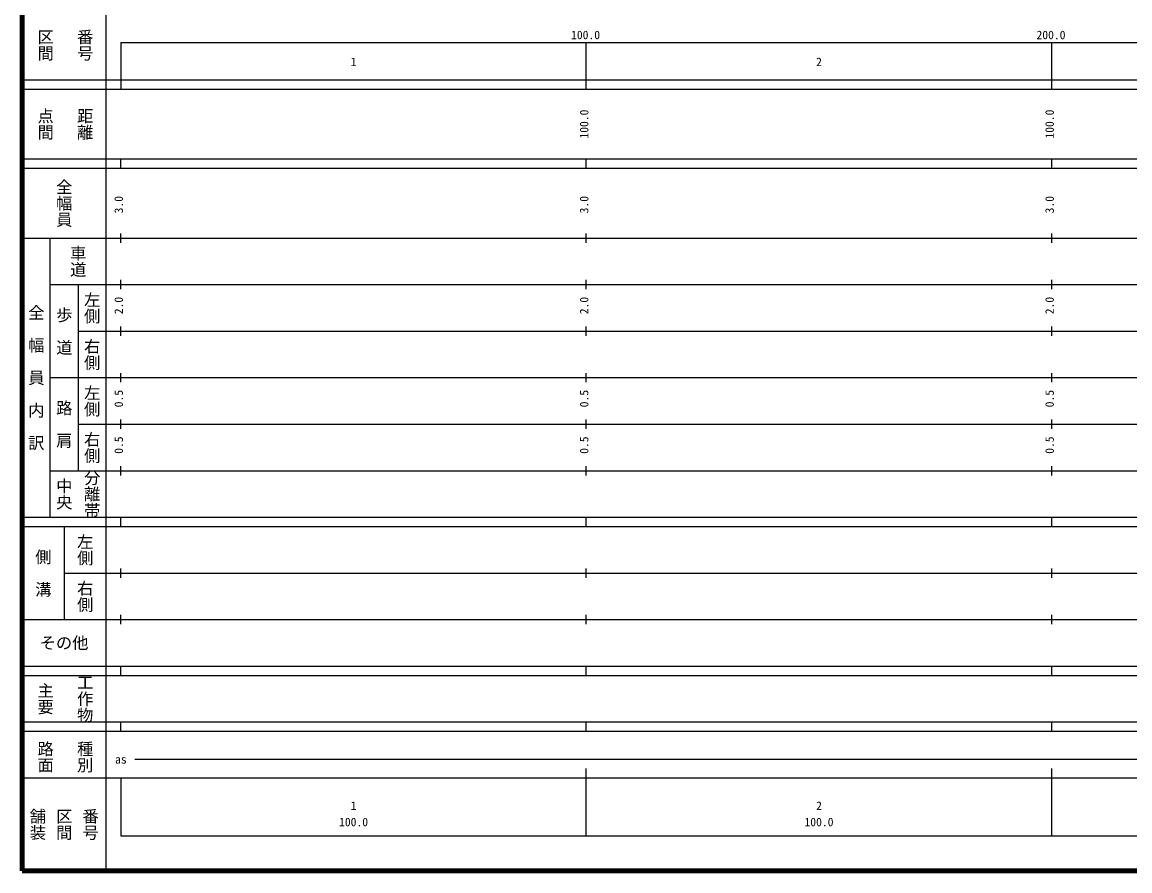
# Model space of a CAD drawing. Units: millimetres on the paper, enlarged 1000 times. Extents: x 40000 to 680000, y 20000 to 380000.
# Drawn here: x 40000 to 277988, y 20000 to 202409 of the extents above; entities that cross this region are included whole.
import ezdxf
from ezdxf.enums import TextEntityAlignment as Align

# ---------------------------------------------------------------- set-up
doc = ezdxf.new("R2010")
doc.units = ezdxf.units.MM
doc.header["$LTSCALE"] = 1000
doc.layers.add('M-TTL', color=2, linetype='Continuous', lineweight=140)
doc.layers.add('M-TTL-BAND', color=7, linetype='Continuous', lineweight=25)
doc.styles.add('@ＭＳ ゴシック', font='')
doc.styles.add('ＭＳ ゴシック', font='')
doc.styles.get('@ＭＳ ゴシック').set_extended_font_data('@MS Gothic')
doc.styles.get('ＭＳ ゴシック').set_extended_font_data('MS Gothic')

msp = doc.modelspace()

# ---------------------------------------------------------------- linework, layer by layer
at = {"layer": 'M-TTL'}
for p, q in [((40000, 380000), (40000, 20000)), ((40000, 20000), (680000, 20000))]:
    msp.add_line(p, q, dxfattribs=at)
at = {"layer": 'M-TTL-BAND'}
for p, q in [((58000, 370000), (58000, 20000)), ((61205, 198000), (571205, 198000)), ((61205, 198000), (61205, 188000)), ((161205, 188000), (161205, 198000)), ((261205, 188000), (261205, 198000)), ((40000, 190000), (579000, 190000)), ((40000, 188000), (579000, 188000)), ((40000, 173000), (579000, 173000)), ((61205, 171000), (61205, 173000)), ((161205, 171000), (161205, 173000)), ((261205, 171000), (261205, 173000)), ((40000, 171000), (579000, 171000)), ((40000, 156000), (579000, 156000)), ((46000, 96000), (46000, 156000)), ((61205, 155000), (61205, 157000)), ((161205, 155000), (161205, 157000)), ((261205, 155000), (261205, 157000)), ((46000, 146000), (579000, 146000)), ((52000, 146000), (52000, 106000)), ((61205, 145000), (61205, 147000)), ((161205, 145000), (161205, 147000)), ((261205, 145000), (261205, 147000)), ((52000, 136000), (579000, 136000)), ((61205, 135000), (61205, 137000)), ((161205, 135000), (161205, 137000)), ((261205, 135000), (261205, 137000)), ((61205, 125000), (61205, 127000)), ((161205, 125000), (161205, 127000)), ((261205, 125000), (261205, 127000)), ((46000, 126000), (579000, 126000)), ((61205, 115000), (61205, 117000)), ((161205, 115000), (161205, 117000)), ((261205, 115000), (261205, 117000)), ((52000, 116000), (579000, 116000)), ((46000, 106000), (579000, 106000)), ((61205, 105000), (61205, 107000)), ((161205, 105000), (161205, 107000)), ((261205, 105000), (261205, 107000)), ((40000, 96000), (579000, 96000)), ((61205, 94000), (61205, 96000)), ((161205, 94000), (161205, 96000)), ((261205, 94000), (261205, 96000)), ((40000, 94000), (579000, 94000)), ((49000, 94000), (49000, 74000)), ((49000, 84000), (579000, 84000)), ((61205, 83000), (61205, 85000)), ((161205, 83000), (161205, 85000)), ((261205, 83000), (261205, 85000)), ((40000, 74000), (579000, 74000)), ((61205, 73000), (61205, 75000)), ((161205, 73000), (161205, 75000)), ((261205, 73000), (261205, 75000)), ((40000, 64000), (579000, 64000)), ((40000, 62000), (579000, 62000)), ((61205, 62000), (61205, 64000)), ((161205, 62000), (161205, 64000)), ((261205, 62000), (261205, 64000)), ((40000, 52000), (579000, 52000)), ((40000, 50000), (579000, 50000)), ((61205, 50000), (61205, 52000)), ((161205, 50000), (161205, 52000)), ((261205, 50000), (261205, 52000)), ((64205, 44000), (456205, 44000)), ((161205, 27500), (161205, 42000)), ((261205, 27500), (261205, 42000)), ((40000, 40000), (579000, 40000)), ((61205, 40000), (61205, 27500)), ((61205, 27500), (571205, 27500))]:
    msp.add_line(p, q, dxfattribs=at)

# ---------------------------------------------------------------- texts
at = {"layer": 'M-TTL-BAND', "style": '@ＭＳ ゴシック'}
for s, p in [('区間', (45000, 197500)), ('番号', (53500, 197500)), ('点間', (45000, 180500)), ('距離', (53500, 180500)), ('全幅員', (49000, 163500)), ('車道', (52000, 151000)), ('左側', (55000, 141000)), ('全\u3000幅\u3000員\u3000内\u3000訳', (43000, 126000)), ('歩\u3000道', (49000, 136000)), ('右側', (55000, 131000)), ('左側', (55000, 121000)), ('路\u3000肩', (49000, 116000)), ('右側', (55000, 111000)), ('分離帯', (55000, 101000)), ('中央', (49000, 101000)), ('左側', (53500, 89000)), ('側\u3000溝', (44500, 84000)), ('右側', (53500, 79000)), ('主要', (45000, 57000)), ('工作物', (53500, 57000)), ('路面', (45000, 44500)), ('種別', (53500, 44500)), ('舗装', (43333, 30000)), ('区間', (49000, 30000)), ('番号', (54667, 30000))]:
    msp.add_text(s, height=2566, rotation=270, dxfattribs=at).set_placement(p, align=Align.MIDDLE_CENTER)
at = {"layer": 'M-TTL-BAND', "style": 'ＭＳ ゴシック'}
for s, p in [('100.0', (161049, 198195)), ('200.0', (261049, 198195)), ('1', (111205, 192405)), ('2', (211205, 192405)), ('as', (61205, 42500)), ('1', (111205, 32523)), ('2', (211205, 32523)), ('100.0', (111205, 29033)), ('100.0', (211205, 29033))]:
    msp.add_text(s, height=1833, dxfattribs=at).set_placement(p, align=Align.BOTTOM_CENTER)
for s, p in [('100.0', (162205, 180500)), ('100.0', (262205, 180500)), ('3.0', (62205, 163174)), ('3.0', (162205, 163174)), ('3.0', (262205, 163174)), ('2.0', (62205, 141500)), ('2.0', (162205, 141500)), ('2.0', (262205, 141500)), ('0.5', (62205, 121500)), ('0.5', (162205, 121500)), ('0.5', (262205, 121500)), ('0.5', (62205, 111500)), ('0.5', (162205, 111500)), ('0.5', (262205, 111500))]:
    msp.add_text(s, height=1833, rotation=90, dxfattribs=at).set_placement(p, align=Align.BOTTOM_CENTER)
msp.add_text('その他', height=2566, dxfattribs=at).set_placement((49000, 69000), align=Align.MIDDLE_CENTER)

doc.saveas('drawing.dxf')
